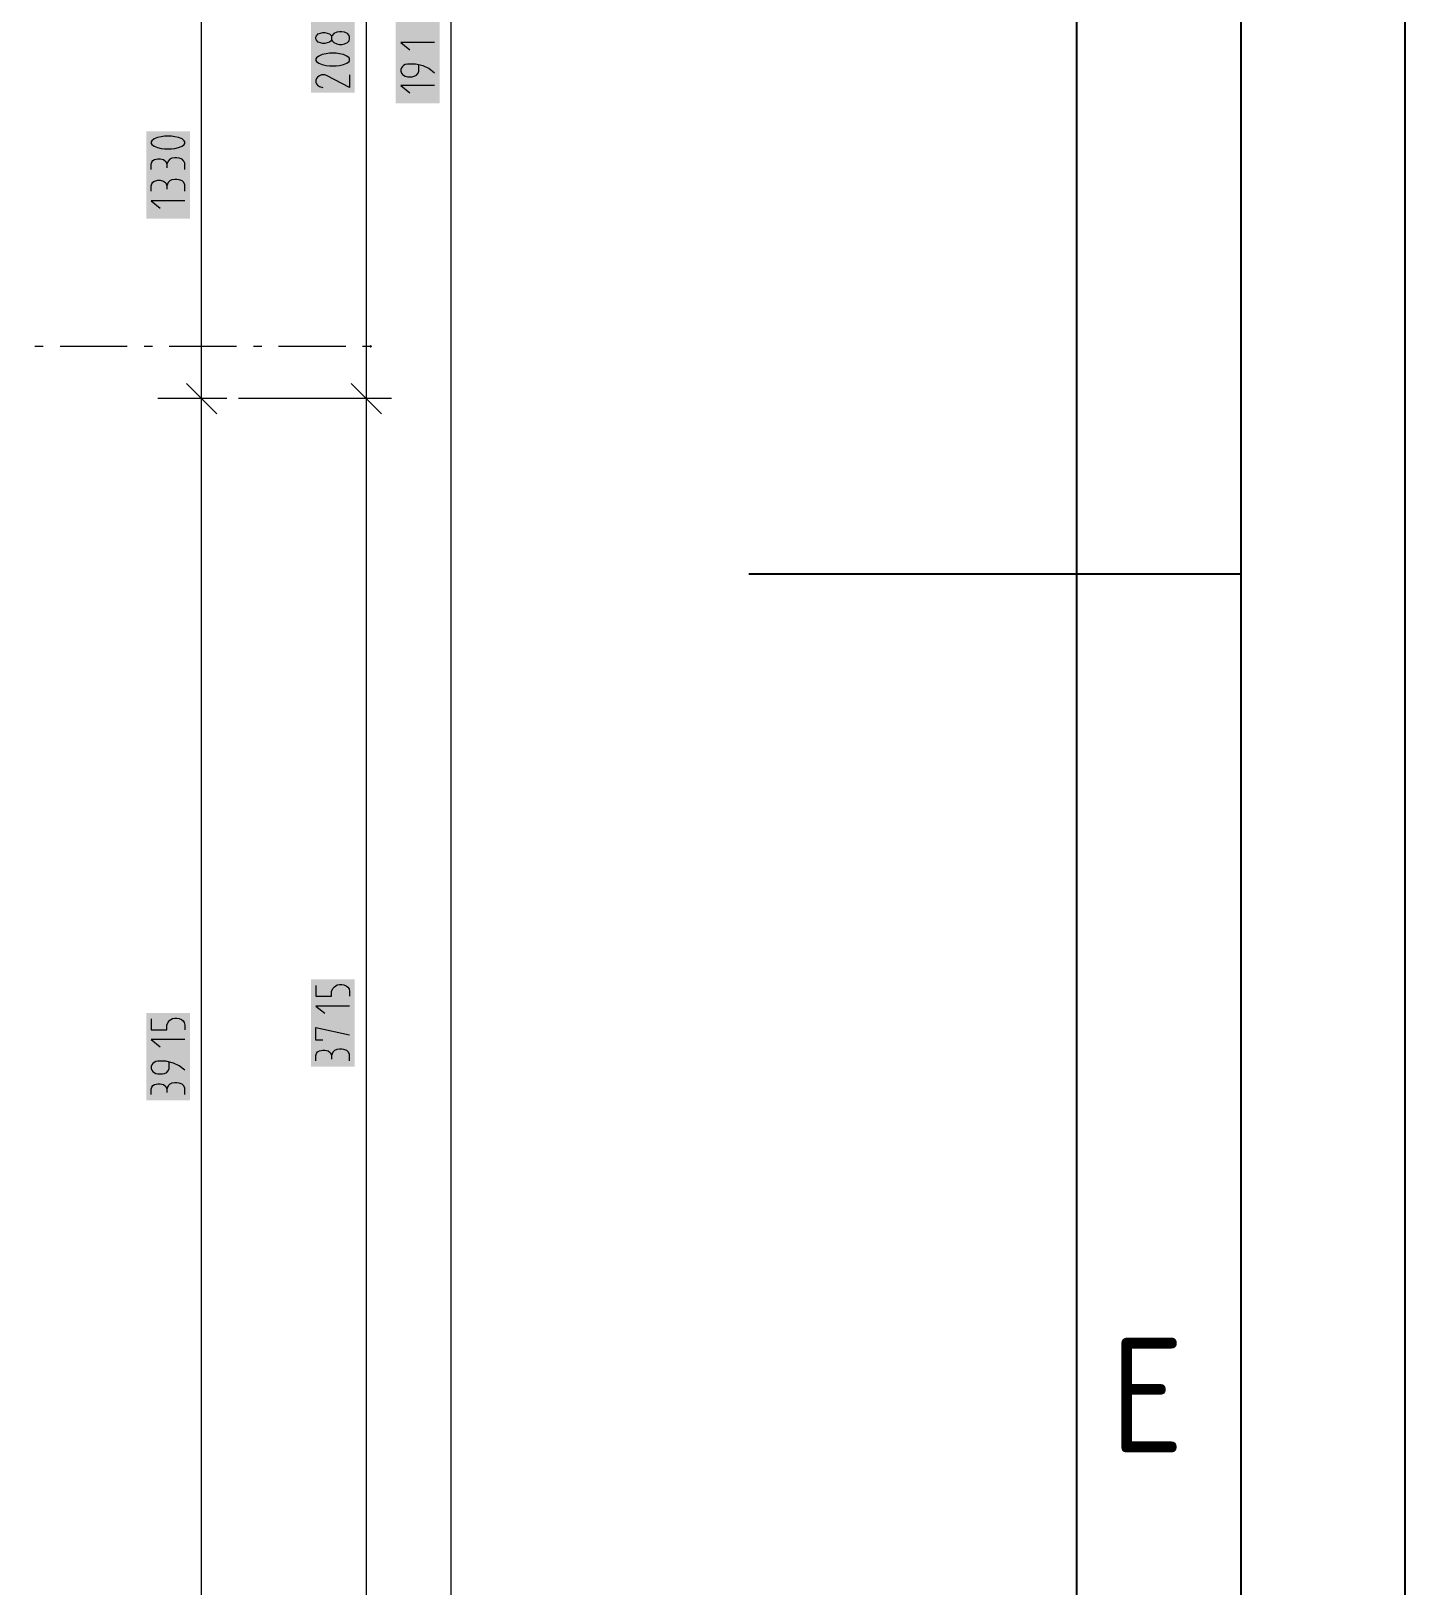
# Model space of a CAD drawing. Header units: millimetres. Extents: x 0 to 594, y 0 to 420.
# Drawn here: x 552.12 to 594, y 179.16 to 226.55 of the extents above; entities that cross this region are included whole.
import ezdxf

# ---------------------------------------------------------------- set-up
doc = ezdxf.new("R2010")
doc.units = ezdxf.units.MM
doc.header["$LTSCALE"] = 8
for name, color, linetype in [('035', 5, 'Continuous'), ('07', 7, 'Continuous'), ('PDF_Koty delkove', 7, 'Continuous'), ('PDF_Osy hlavni', 7, 'Continuous')]:
    doc.layers.add(name, color=color, linetype=linetype)
doc.styles.add('ISO Proportional', font='isocp.shx')

# ---------------------------------------------------------------- blocks, each defined once
blk = doc.blocks.new('IEC_border_a2')
at = {"layer": '035'}
for p, q in [((584, 10), (584, 410)), ((588.983, 210), (584, 210))]:
    blk.add_line(p, q, dxfattribs=at)
blk.add_lwpolyline([(0, 420), (594, 420), (594, 0), (0, 0)], close=True, dxfattribs=at)
at = {"layer": '07'}
blk.add_line((584, 210), (574, 210), dxfattribs=at)
blk.add_lwpolyline([(5, 415), (589, 415), (589, 5), (5, 5)], close=True, dxfattribs=at)
at = {"layer": '035', "style": 'ISO Proportional'}
blk.add_text('E', height=3.5, dxfattribs=at).set_placement((585.017, 183.216))

msp = doc.modelspace()

# ---------------------------------------------------------------- linework, layer by layer
at = {"layer": 'PDF_Koty delkove', "lineweight": 18}
for points in [[(562.342, 128.074), (562.342, 136.274), (562.342, 177.274), (562.342, 215.352), (562.342, 236.672), (562.342, 274.748), (562.342, 323.95), (562.342, 340.348)], [(557.319, 128.074), (557.319, 133.658), (557.319, 134.157), (557.319, 138.324), (557.319, 138.584), (557.319, 138.924), (557.319, 147.224), (557.319, 147.269), (557.319, 148.574), (557.319, 156.774), (557.319, 164.309), (557.319, 164.816), (557.319, 169.076), (557.319, 169.742), (557.319, 175.224), (557.319, 215.352), (557.319, 228.985), (557.319, 236.672), (557.319, 276.801), (557.319, 287.05), (557.319, 295.25), (557.319, 313.7), (557.319, 323.95)], [(564.929, 128.074), (564.929, 323.95)], [(561.282, 226.286), (561.264, 226.259), (561.213, 226.218), (561.145, 226.191), (561.077, 226.177), (561.008, 226.177), (560.94, 226.191), (560.872, 226.218), (560.821, 226.273), (560.804, 226.314), (560.804, 226.368), (560.821, 226.41), (560.872, 226.465), (560.94, 226.492), (561.008, 226.506), (561.077, 226.506), (561.145, 226.492), (561.213, 226.465), (561.264, 226.424), (561.282, 226.396)], [(561.589, 226.533), (561.521, 226.533), (561.436, 226.519), (561.35, 226.479), (561.299, 226.424), (561.282, 226.396), (561.282, 226.286), (561.299, 226.259)], [(561.299, 226.259), (561.35, 226.204), (561.436, 226.163), (561.521, 226.149), (561.589, 226.149), (561.674, 226.163), (561.76, 226.204), (561.812, 226.259), (561.829, 226.314), (561.829, 226.368), (561.812, 226.424), (561.76, 226.479), (561.674, 226.519), (561.589, 226.533)], [(564.417, 226.204), (563.392, 226.204), (563.664, 225.986)], [(561.829, 225.219), (561.829, 224.835), (561.145, 225.192), (561.077, 225.219), (560.974, 225.219), (560.907, 225.192), (560.855, 225.15), (560.821, 225.109), (560.804, 225.054), (560.804, 225), (560.821, 224.945), (560.855, 224.904), (560.907, 224.863), (561.008, 224.835)], [(564.417, 225.274), (564.245, 225.411), (564.074, 225.493), (563.835, 225.547), (563.596, 225.547), (563.528, 225.533), (563.477, 225.506), (563.443, 225.479), (563.408, 225.438), (563.392, 225.383), (563.392, 225.329), (563.408, 225.274), (563.443, 225.233), (563.477, 225.206), (563.528, 225.178), (563.596, 225.164), (563.733, 225.164), (563.801, 225.178), (563.869, 225.206), (563.92, 225.274), (563.938, 225.329), (563.938, 225.52)], [(564.417, 224.89), (563.392, 224.89), (563.664, 224.672)], [(556.396, 223.346), (556.191, 223.346), (556.089, 223.332), (555.969, 223.305), (555.867, 223.264), (555.798, 223.21), (555.782, 223.182), (555.782, 223.128), (555.798, 223.1), (555.867, 223.045), (555.969, 223.004), (556.089, 222.976), (556.191, 222.963), (556.396, 222.963), (556.498, 222.976), (556.618, 223.004)], [(556.618, 223.004), (556.721, 223.045), (556.789, 223.1), (556.807, 223.128), (556.807, 223.182), (556.789, 223.21), (556.721, 223.264), (556.618, 223.305), (556.498, 223.332), (556.396, 223.346)], [(555.782, 222.333), (555.782, 222.498), (555.798, 222.553), (555.833, 222.607), (555.884, 222.635), (555.986, 222.662), (556.054, 222.662), (556.157, 222.635), (556.226, 222.58), (556.259, 222.498), (556.259, 222.388)], [(556.807, 222.333), (556.807, 222.525), (556.772, 222.593), (556.721, 222.648), (556.636, 222.675), (556.567, 222.689), (556.498, 222.689), (556.413, 222.675), (556.345, 222.648), (556.294, 222.593), (556.259, 222.498)], [(555.782, 221.676), (555.782, 221.841), (555.798, 221.896), (555.833, 221.95), (555.884, 221.978), (555.986, 222.005), (556.054, 222.005), (556.157, 221.978), (556.226, 221.923), (556.259, 221.841), (556.259, 221.731)], [(556.807, 221.676), (556.807, 221.868), (556.772, 221.936), (556.721, 221.991), (556.636, 222.018), (556.567, 222.032), (556.498, 222.032), (556.413, 222.018), (556.345, 221.991), (556.294, 221.936), (556.259, 221.841)], [(556.807, 221.375), (555.782, 221.375), (556.054, 221.156)], [(557.78, 214.891), (556.858, 215.814)], [(562.803, 214.891), (561.88, 215.814)], [(557.319, 215.352), (556.96, 215.352), (555.987, 215.352)], [(558.088, 215.352), (557.319, 215.352), (556.55, 215.352)], [(562.342, 215.352), (561.983, 215.352), (558.447, 215.352)], [(563.11, 215.352), (562.342, 215.352), (561.573, 215.352)], [(560.804, 197.464), (560.804, 197.135), (561.282, 197.135), (561.282, 197.272), (561.317, 197.367), (561.368, 197.423), (561.453, 197.477), (561.521, 197.491), (561.589, 197.491)], [(561.589, 197.491), (561.658, 197.477), (561.726, 197.45), (561.777, 197.409), (561.812, 197.354), (561.829, 197.272), (561.829, 197.135)], [(561.829, 196.834), (560.804, 196.834), (561.077, 196.615)], [(555.782, 196.439), (555.782, 196.11), (556.259, 196.11), (556.259, 196.247), (556.294, 196.343), (556.345, 196.398), (556.431, 196.452), (556.498, 196.466), (556.567, 196.466), (556.636, 196.452), (556.703, 196.425), (556.754, 196.384), (556.789, 196.329), (556.807, 196.247), (556.807, 196.11)], [(556.807, 195.809), (555.782, 195.809), (556.054, 195.59)], [(561.008, 195.793), (560.804, 195.793), (560.804, 196.177), (561.829, 195.958)], [(560.804, 195.164), (560.804, 195.328), (560.821, 195.383), (560.855, 195.437), (560.907, 195.465), (561.008, 195.492), (561.077, 195.492), (561.179, 195.465), (561.248, 195.41), (561.282, 195.328), (561.282, 195.219)], [(561.829, 195.164), (561.829, 195.355), (561.794, 195.423), (561.743, 195.478), (561.658, 195.506), (561.589, 195.52), (561.521, 195.52), (561.436, 195.506), (561.368, 195.478), (561.317, 195.423), (561.282, 195.328)], [(556.807, 194.878), (556.636, 195.015), (556.464, 195.097), (556.226, 195.152), (555.986, 195.152), (555.918, 195.138), (555.867, 195.111), (555.833, 195.083), (555.798, 195.042), (555.782, 194.987), (555.782, 194.933), (555.798, 194.878), (555.833, 194.837), (555.867, 194.81), (555.918, 194.782), (555.986, 194.768), (556.123, 194.768), (556.191, 194.782), (556.259, 194.81), (556.311, 194.878), (556.328, 194.933), (556.328, 195.125)], [(555.782, 194.139), (555.782, 194.303), (555.798, 194.358), (555.833, 194.412), (555.884, 194.44), (555.986, 194.467), (556.054, 194.467), (556.157, 194.44), (556.226, 194.385), (556.259, 194.303), (556.259, 194.194)], [(556.636, 194.481), (556.567, 194.495), (556.498, 194.495), (556.413, 194.481), (556.345, 194.454), (556.294, 194.398), (556.259, 194.303)], [(556.807, 194.139), (556.807, 194.33), (556.772, 194.398), (556.721, 194.454), (556.636, 194.481)]]:
    msp.add_lwpolyline(points, dxfattribs=at)
msp.add_lwpolyline([(561.418, 225.876), (561.213, 225.876), (561.112, 225.862), (560.992, 225.835), (560.889, 225.794), (560.821, 225.739), (560.804, 225.711), (560.804, 225.657), (560.821, 225.629), (560.889, 225.575), (560.992, 225.534), (561.112, 225.506), (561.213, 225.492), (561.418, 225.492), (561.521, 225.506), (561.641, 225.534), (561.743, 225.575), (561.812, 225.629), (561.829, 225.657), (561.829, 225.711), (561.812, 225.739), (561.743, 225.794), (561.641, 225.835), (561.521, 225.862)], close=True, dxfattribs=at)
at = {"layer": 'PDF_Koty delkove', "color": 7, "lineweight": 18, "true_color": 0xffffff, "transparency": 33554559}
for points in [[(564.57, 224.353), (564.57, 227.672), (563.238, 224.353), (563.238, 227.672)], [(561.983, 224.681), (561.983, 227.343), (560.65, 224.681), (560.65, 227.343)], [(556.96, 220.838), (556.96, 223.5), (555.628, 220.838), (555.628, 223.5)], [(561.983, 194.982), (561.983, 197.644), (560.65, 194.982), (560.65, 197.644)], [(556.96, 193.957), (556.96, 196.619), (555.628, 193.957), (555.628, 196.619)]]:
    msp.add_solid(points, dxfattribs=at)
at = {"layer": 'PDF_Osy hlavni', "lineweight": 18}
for points in [[(552.489, 216.941), (552.233, 216.941)], [(555.051, 216.941), (553.001, 216.941)], [(555.82, 216.941), (555.564, 216.941)], [(558.383, 216.941), (556.333, 216.941)], [(559.151, 216.941), (558.895, 216.941)], [(561.714, 216.941), (559.664, 216.941)], [(562.47, 216.941), (562.226, 216.941)]]:
    msp.add_lwpolyline(points, dxfattribs=at)
at = {"layer": 'PDF_Osy hlavni', "lineweight": 18, "transparency": 33554559}
msp.add_solid([(562.516, 216.941), (562.47, 216.895), (562.47, 216.987), (562.424, 216.941)], dxfattribs=at)

# ---------------------------------------------------------------- block references
msp.add_blockref('IEC_border_a2', (0, 0))

doc.saveas('drawing.dxf')
